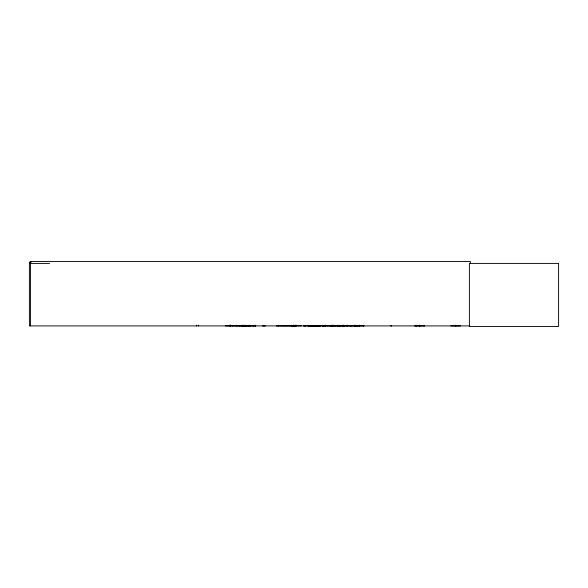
<?xml version="1.0" encoding="UTF-8"?>
<svg xmlns="http://www.w3.org/2000/svg" width="588" height="588" viewBox="0 0 588 588"><rect width="100%" height="100%" fill="white"/><g stroke="black" fill="none" stroke-linecap="round" stroke-linejoin="round"><path stroke-width="0.88" d="M234.847 325.892L234.855 325.392M247.158 325.892L247.166 325.392M342.392 325.892L342.459 325.392M424.389 325.892L424.396 325.392M358.974 325.833L358.981 325.26M327.281 325.914L327.281 325.392L327.171 325.848M237.515 325.848L237.574 325.436M240.918 325.848L240.896 325.392M255.243 325.848L255.31 325.436M243.16 325.862L243.167 325.26M243.483 325.848L243.608 325.436L243.675 325.914M293.559 325.914L293.632 325.127M294 325.833L294.074 325.436L294.14 325.914M248.305 325.848L248.349 325.436M333.587 325.848L333.631 325.436M357.085 325.848L357.129 325.436M232.738 325.848L232.789 325.436L232.848 325.914M239.684 325.848L239.75 325.436L239.816 325.914M253.671 325.848L253.737 325.436L253.796 325.914M31.238 262.219L29.4 262.219L29.4 325.914L469.503 325.914M29.4 263.402L49.568 263.402M241.808 325.502L253.575 325.502M282.556 325.502L294.331 325.502M329.537 325.502L341.312 325.502M241.786 325.671L253.604 325.671M282.534 325.671L294.353 325.671M329.515 325.671L341.334 325.671M237.574 325.781L225.395 325.892L225.395 325.392M255.31 325.781L237.706 325.892L237.706 325.392M282.541 325.877L300.894 325.781M327.229 325.781L321.923 325.892L321.974 325.392M329.523 325.877L364.001 325.892M344.715 325.914L344.774 325.392L344.906 325.848M292.912 325.848L292.78 325.392M293.199 325.848L293.221 325.26M265.173 325.848L263.255 325.848M249.613 325.848L249.643 325.26M281.887 325.848L276.808 325.848M330.559 325.848L330.507 325.436L330.449 325.914M363.722 325.848L363.744 325.392M363.487 325.848L363.443 325.436M356.372 325.848L356.328 325.436L356.284 325.914M347.332 325.848L347.295 325.26M339.967 325.848L339.923 325.436M246.747 325.848L246.703 325.436L246.666 325.914M294.368 325.781L294.368 325.436M414.996 325.848L414.996 325.392M470.422 263.402L470.422 261.557L30.436 261.557L30.436 325.914M460.5 325.392L460.5 325.914L451.04 325.892L451.04 325.392M455.935 325.26L455.935 325.914M455.604 325.26L455.604 325.914M424.455 325.392L424.455 325.914L414.937 325.892L414.937 325.392M419.839 325.26L419.883 325.914M419.553 325.26L419.553 325.914M419.509 325.26L419.509 325.914M416.422 325.392L416.392 325.914M415.878 325.26L415.878 325.914M391.615 325.26L391.615 325.914M363.399 325.392L363.399 325.914M359.275 325.26L359.261 325.914M359.025 325.26L359.011 325.914M357.173 325.392L357.173 325.914M355.586 325.26L355.586 325.914L355.556 325.392M355.299 325.26L355.299 325.914M354.432 325.26L354.432 325.914M354.182 325.26L354.182 325.914M350.058 325.392L350.058 325.914M342.885 325.26L342.885 325.914M342.635 325.26L342.635 325.914M340.812 325.392L340.812 325.914M339.879 325.392L339.879 325.914M338.056 325.26L338.056 325.914M337.813 325.26L337.813 325.914M335.366 325.392L335.366 325.914M333.866 325.127L333.866 325.914M333.675 325.392L333.675 325.914M332.095 325.26L332.095 325.914M332.029 325.127L332.029 325.914M331.926 325.26L331.926 325.914M331.147 325.392L331.147 325.914M329.184 325.392L329.184 325.914M328.648 325.392L328.648 325.914M328.148 325.392L328.148 325.914M326.149 325.392L326.149 325.914M325.811 325.26L325.811 325.914M325.642 325.26L325.642 325.914M325.061 325.392L325.061 325.914M324.686 325.392L324.686 325.914M324.37 325.392L324.4 325.914M323.966 325.392L323.966 325.914M323.753 325.392L323.753 325.914M323.496 325.392L323.51 325.914M323.437 325.392L323.437 325.914M323.297 325.392L323.297 325.914M322.981 325.392L322.981 325.914M322.856 325.392L322.797 325.914M322.533 325.392L322.533 325.914M320.467 325.392L320.511 325.914M320.195 325.392L320.195 325.914M320.129 325.392L320.129 325.914M320.026 325.392L320.026 325.914M319.637 325.392L319.637 325.914M319.343 325.392L319.343 325.914M319.13 325.392L319.13 325.914M318.329 325.392L318.329 325.914M318.174 325.392L318.174 325.914M318.02 325.392L318.02 325.914M317.785 325.392L317.785 325.914M317.549 325.392L317.549 325.914M317.116 325.392L317.197 325.914M317.072 325.392L317.028 325.914M316.631 325.392L316.631 325.914M316.462 325.392L316.462 325.914M316.3 325.392L316.3 325.914M315.991 325.392L315.991 325.914M315.675 325.392L315.675 325.914M315.521 325.392L315.521 325.914M315.264 325.392L315.264 325.914M315.028 325.392L315.028 325.914M314.852 325.392L314.852 325.914M314.668 325.392L314.661 325.914M314.433 325.392L314.455 325.914M314.176 325.392L314.176 325.914M314.102 325.392L314.102 325.914M314.029 325.392L314.029 325.914M313.896 325.392L313.896 325.914M313.713 325.392L313.713 325.914M313.58 325.392L313.58 325.914M313.455 325.392L313.455 325.914M313.242 325.392L313.308 325.914M313.095 325.392L313.095 325.914M312.926 325.392L312.853 325.914M312.779 325.392L312.779 325.914M312.64 325.392L312.61 325.914M312.324 325.392L312.294 325.914M312.199 325.392L312.199 325.914M311.405 325.392L311.405 325.914M311.287 325.392L311.287 325.914M310.832 325.392L310.832 325.914M310.648 325.392L310.648 325.914M310.332 325.392L310.332 325.914M310.03 325.392L310.03 325.914M309.56 325.392L309.56 325.914M309.472 325.392L309.472 325.914M309.126 325.392L309.126 325.914M308.987 325.392L308.987 325.914M308.722 325.392L308.722 325.914M308.553 325.392L308.553 325.914M308.406 325.392L308.406 325.914M308.244 325.392L308.244 325.914M307.561 325.392L307.561 325.914M307.245 325.392L307.245 325.914M306.061 325.392L306.061 325.914M305.709 325.392L305.709 325.914M305.4 325.392L305.4 325.914M305.128 325.392L305.128 325.914M304.518 325.392L304.496 325.914M304.29 325.392L304.29 325.914M303.923 325.392L303.923 325.914M303.798 325.392L303.798 325.914M300.894 325.392L300.894 325.914M296.33 325.26L296.33 325.914M296.007 325.26L296.007 325.914M295.47 325.127L295.47 325.914M295.161 325.26L295.161 325.914M294.243 325.392L294.301 325.914M292.721 325.392L292.721 325.914M291.699 325.26L291.699 325.914M291.442 325.392L291.442 325.914M281.476 325.392L281.476 325.914M278.264 325.26L278.264 325.914M278.095 325.26L278.095 325.914M276.691 325.392L276.691 325.914M264.696 325.392L264.696 325.914M263.123 325.392L263.123 325.914M262.851 325.26L262.902 325.914M255.648 325.26L255.648 325.914M255.596 325.26L255.596 325.914M255.376 325.392L255.376 325.914M254.156 325.392L254.156 325.914M250.716 325.392L250.716 325.914M249.9 325.26L249.9 325.914M249.136 325.392L249.136 325.914M248.386 325.392L248.386 325.914M245.409 325.26L245.409 325.914M245.152 325.26L245.152 325.914M244.689 325.26L244.696 325.914M242.594 325.26L242.609 325.914M242.263 325.26L242.278 325.914M242.146 325.392L242.146 325.914M242.087 325.392L242.087 325.914M241.389 325.392L241.389 325.914M236.229 325.26L236.229 325.914M236.06 325.26L236.06 325.914M230.592 325.127L230.592 325.914M230.283 325.26L230.298 325.914M230.084 325.127L230.084 325.914M229.952 325.26L229.967 325.914M198.568 325.127L198.568 325.914M196.73 325.127L196.73 325.914M350.793 325.781L350.823 325.392L350.793 325.781M241.639 325.862L241.668 325.26L241.624 325.914M558.6 263.402L469.386 263.402L469.386 326.443L558.6 326.443L558.6 263.402M391.108 325.914L391.108 325.392L391.071 325.914M351.918 325.914L351.911 325.392L351.852 325.914M347.016 325.914L347.016 325.26L346.971 325.914M343.693 325.914L343.693 325.26L343.693 325.914M322.4 325.914L322.4 325.392L322.371 325.914M318.733 325.914L318.755 325.392L318.674 325.914M311.743 325.914L311.743 325.392L311.699 325.914M248.915 325.914L248.915 325.26L248.864 325.914"/></g></svg>
